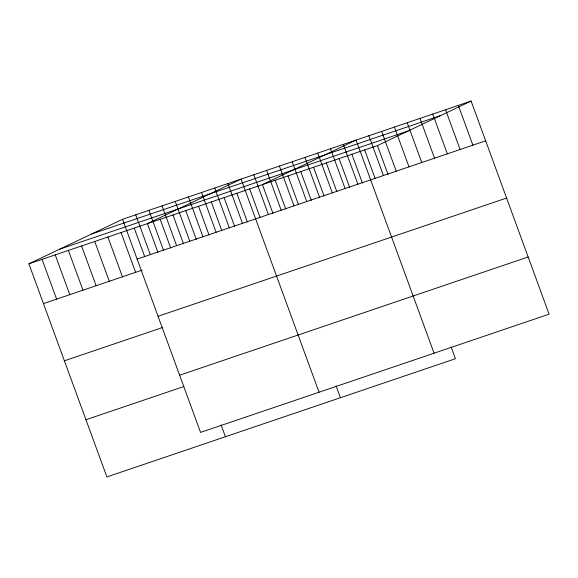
<?xml version="1.0" encoding="UTF-8"?>
<svg xmlns="http://www.w3.org/2000/svg" width="578" height="578" viewBox="0 0 578 578"><rect width="100%" height="100%" fill="white"/><g stroke="black" fill="none" stroke-linecap="round" stroke-linejoin="round"><path stroke-width="0.87" d="M451.129 346.937L455.442 358.714L106.894 476.937L28.9 263.814L122.558 219.286L471.106 101.063L549.1 314.186L200.552 432.409L122.558 219.286M28.9 263.814L377.448 145.591L471.106 101.063M91.649 233.982L440.198 115.752M59.809 249.118L408.357 130.895M137.116 259.074L485.665 140.844M43.458 303.602L142.217 270.099M158.054 316.274L506.603 198.044M64.389 360.802L162.324 327.582M179.621 375.209L528.169 256.979M85.956 419.736L183.891 386.516M458.325 105.398L472.883 145.179M445.544 109.733L460.11 149.514M432.77 114.068L447.329 153.849M419.989 118.403L434.548 158.184M407.208 122.738L421.767 162.519M394.427 127.073L408.986 166.854M381.646 131.408L396.205 171.189M377.448 145.591L387.983 174.368M368.865 135.743L383.424 175.524M364.667 149.926L375.201 178.703M434.078 353.201L356.084 140.078L262.426 184.606L272.961 213.383M351.886 154.261L362.42 183.038M343.31 144.413L357.869 184.194M339.105 158.596L349.639 187.373M330.529 148.748L345.088 188.529M326.324 162.931L336.858 191.708M317.748 153.083L332.307 192.864M313.551 167.266L324.077 196.043M304.967 157.418L319.526 197.199M300.77 171.601L311.296 200.378M292.186 161.753L306.745 201.534M287.989 175.936L298.523 204.713M279.405 166.088L293.964 205.869M275.207 180.271L285.742 209.048M266.624 170.423L281.183 210.204M336.107 385.952L340.42 397.729M253.843 174.758L268.402 214.539M249.645 188.941L260.179 217.718M319.056 392.216L241.069 179.093L147.404 223.621L157.939 252.398M236.864 193.276L247.398 222.053M227.898 183.558L242.457 223.339M224.083 197.611L234.617 226.388M214.734 188.023L229.293 227.804M211.31 201.946L221.836 230.723M201.563 192.488L216.121 232.269M198.529 206.281L209.055 235.058M188.399 196.954L202.957 236.742M185.748 210.616L196.282 239.393M175.228 201.419L189.786 241.207M172.967 214.951L183.501 243.728M162.064 205.891L176.622 245.672M160.185 219.286L170.72 248.063M148.893 210.356L163.451 250.137M221.092 424.967L225.398 436.744M135.729 214.821L150.287 254.602M134.241 228.086L144.767 256.863M121.069 232.551L135.628 272.332M107.905 237.016L122.464 276.804M94.734 241.481L109.293 281.269M81.57 245.953L96.129 285.734M68.399 250.419L82.957 290.199M55.235 254.884L69.793 294.664M42.064 259.349L56.622 299.129"/></g></svg>
